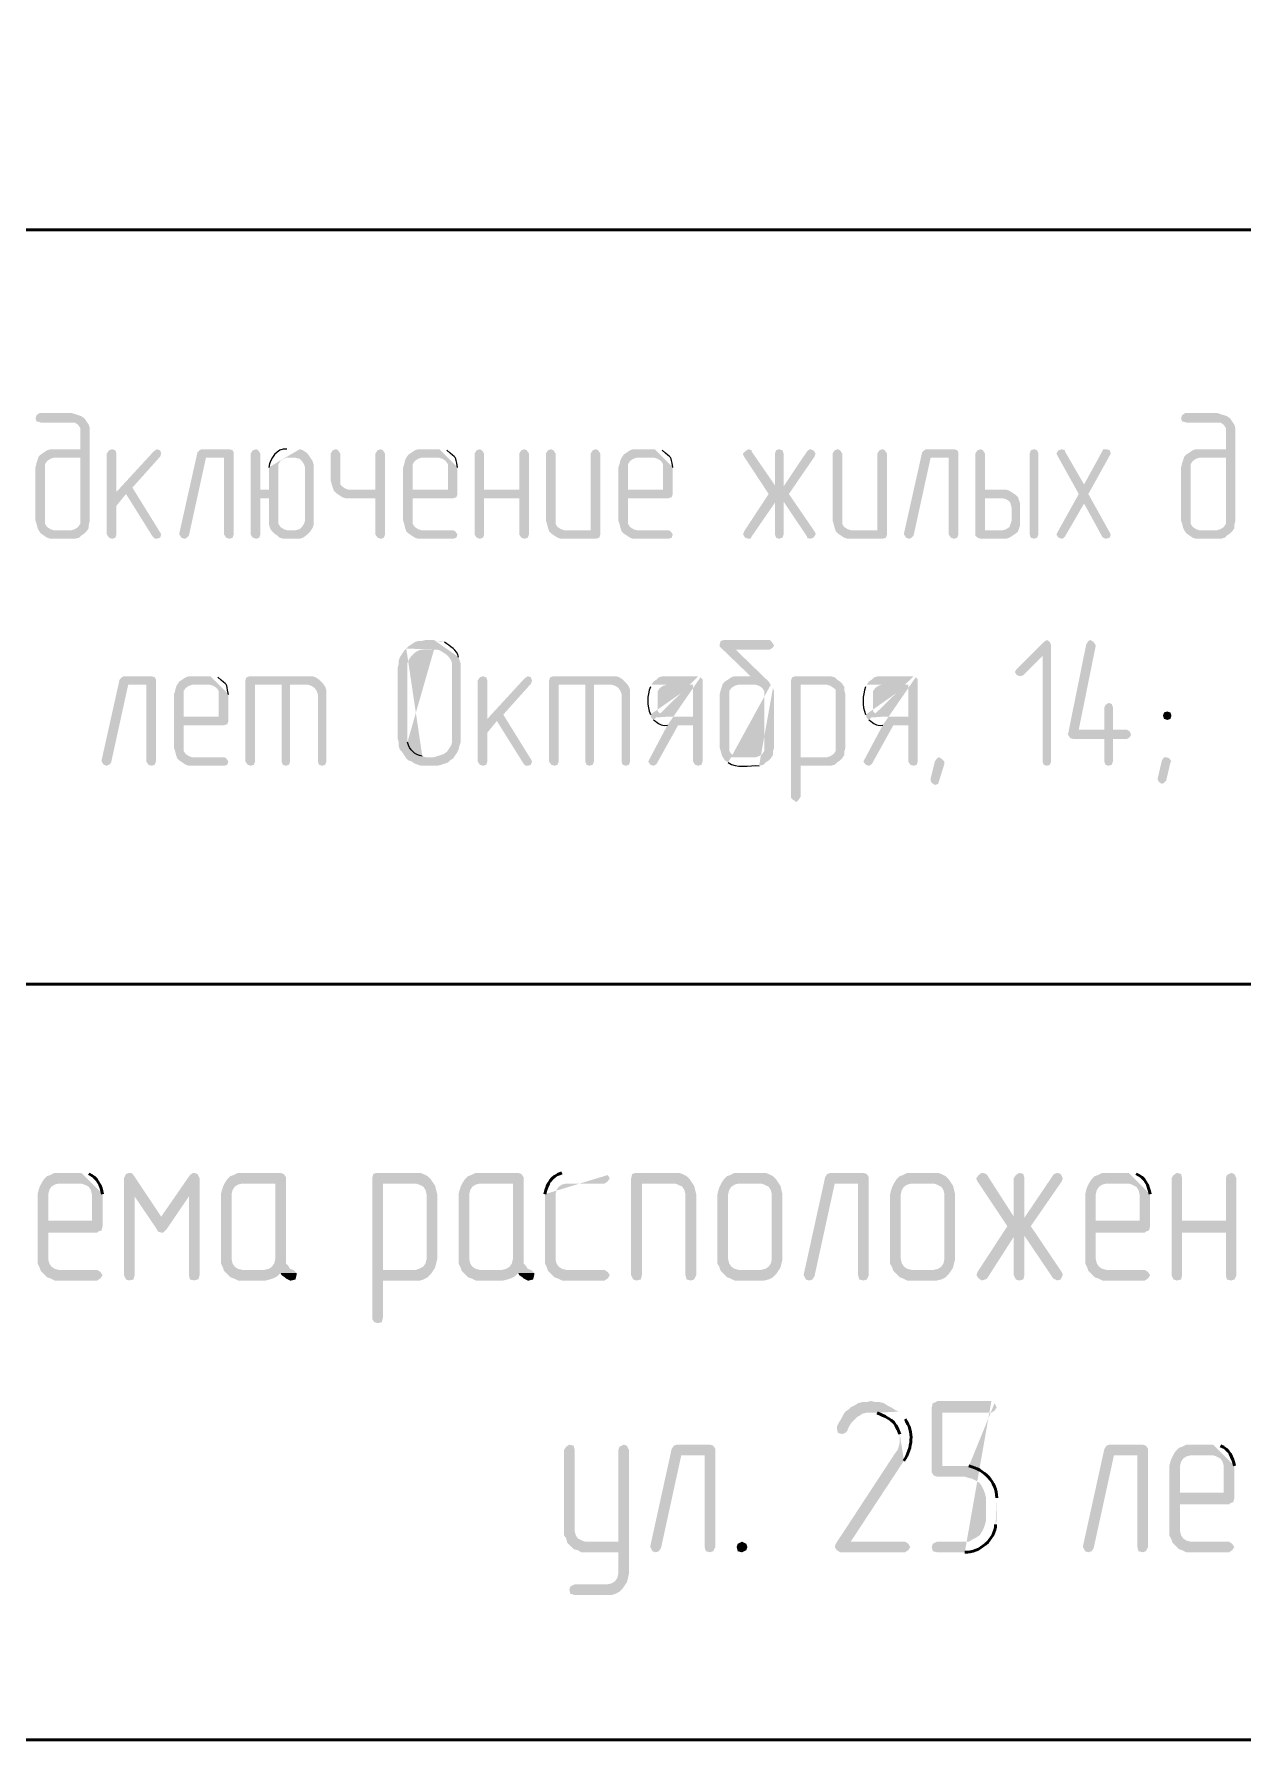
# Model space of a CAD drawing. Header units: millimetres. Extents: x -211 to 10565, y -2293 to 2244.
# Drawn here: x 5032.95 to 5056.95, y -767.14 to -733.27 of the extents above; entities that cross this region are included whole.
import ezdxf

# ---------------------------------------------------------------- set-up
doc = ezdxf.new("R2010")
doc.units = ezdxf.units.MM
doc.layers.add('PDF _Геометрия', color=7, linetype='Continuous')
doc.layers.add('PDF _Сплошная заливка', color=7, linetype='Continuous')

msp = doc.modelspace()

# ---------------------------------------------------------------- hatches: boundary and pattern name
at = {"layer": 'PDF _Сплошная заливка', "transparency": 33554559}
for points in [[(5033.699, -740.795), (5033.064, -740.795), (5033.001, -740.837), (5032.98, -740.901), (5033.001, -740.964), (5033.022, -740.964), (5033.085, -740.985), (5033.763, -740.985), (5033.826, -741.028), (5033.868, -741.091), (5033.868, -741.514), (5033.276, -741.514), (5033.212, -741.535), (5033.085, -741.62), (5033.043, -741.662), (5033.868, -741.684), (5033.868, -742.996), (5033.826, -743.059), (5033.763, -743.101), (5033.699, -743.122), (5033.043, -743.122), (5033.085, -743.186), (5033.212, -743.271), (5033.276, -743.292), (5033.763, -743.292), (5033.847, -743.271), (5033.89, -743.228), (5033.953, -743.186), (5033.995, -743.144), (5034.038, -743.08), (5034.038, -743.017), (5034.059, -742.932), (5034.059, -741.091), (5034.038, -741.028), (5033.953, -740.901), (5033.89, -740.858), (5033.826, -740.837), (5033.763, -740.816)], [(5056.447, -740.795), (5055.812, -740.795), (5055.748, -740.837), (5055.727, -740.901), (5055.748, -740.964), (5055.769, -740.964), (5055.833, -740.985), (5056.51, -740.985), (5056.574, -741.028), (5056.616, -741.091), (5056.616, -741.514), (5056.023, -741.514), (5055.96, -741.535), (5055.896, -741.578), (5055.833, -741.62), (5055.791, -741.662), (5056.616, -741.684), (5056.616, -742.996), (5056.574, -743.059), (5056.51, -743.101), (5056.447, -743.122), (5055.791, -743.122), (5055.833, -743.186), (5055.96, -743.271), (5056.023, -743.292), (5056.51, -743.292), (5056.595, -743.271), (5056.637, -743.228), (5056.7, -743.186), (5056.743, -743.144), (5056.785, -743.08), (5056.785, -743.017), (5056.806, -742.932), (5056.806, -741.091), (5056.785, -741.028), (5056.7, -740.901), (5056.637, -740.858), (5056.51, -740.816)], [(5033.043, -741.662), (5033.001, -741.789), (5032.98, -741.874), (5032.98, -742.932), (5033.001, -742.996), (5033.022, -743.08), (5033.043, -743.122), (5033.339, -743.122), (5033.276, -743.101), (5033.212, -743.059), (5033.17, -742.996), (5033.17, -741.811), (5033.212, -741.747), (5033.276, -741.705), (5033.339, -741.684), (5033.868, -741.684)], [(5034.503, -741.514), (5034.44, -741.535), (5034.397, -741.599), (5034.397, -743.207), (5034.44, -743.271), (5034.503, -743.292), (5034.567, -743.271), (5034.588, -743.207), (5034.588, -742.636), (5034.778, -742.403), (5034.588, -742.361), (5034.588, -741.599), (5034.567, -741.535)], [(5035.392, -741.514), (5035.328, -741.557), (5034.588, -742.361), (5034.778, -742.403), (5035.307, -743.249), (5035.35, -743.292), (5035.392, -743.292), (5035.455, -743.271), (5035.477, -743.207), (5035.455, -743.165), (5034.905, -742.276), (5035.455, -741.662), (5035.477, -741.599), (5035.455, -741.535)], [(5036.831, -741.514), (5036.281, -741.514), (5036.238, -741.535), (5036.196, -741.578), (5035.836, -743.186), (5035.836, -743.207), (5035.879, -743.271), (5035.942, -743.292), (5035.984, -743.271), (5036.027, -743.228), (5036.365, -741.684), (5036.725, -741.684), (5036.915, -741.599), (5036.915, -741.578), (5036.894, -741.535)], [(5036.915, -741.599), (5036.725, -741.684), (5036.725, -743.207), (5036.767, -743.271), (5036.831, -743.292), (5036.894, -743.271), (5036.915, -743.207)], [(5037.36, -741.514), (5037.296, -741.535), (5037.254, -741.599), (5037.254, -743.207), (5037.296, -743.271), (5037.36, -743.292), (5037.423, -743.271), (5037.444, -743.207), (5037.444, -742.488), (5037.614, -742.488), (5037.444, -742.318), (5037.444, -741.599), (5037.402, -741.535)], [(5038.439, -741.684), (5038.143, -741.684), (5038.227, -741.705), (5038.27, -741.747), (5038.312, -741.811), (5038.333, -741.874), (5038.333, -742.932), (5038.312, -742.996), (5038.27, -743.059), (5038.227, -743.101), (5038.143, -743.122), (5037.973, -743.122), (5037.677, -743.144), (5037.72, -743.186), (5037.783, -743.228), (5037.825, -743.271), (5037.91, -743.292), (5038.227, -743.292), (5038.291, -743.271), (5038.354, -743.228), (5038.439, -743.144), (5038.481, -743.08), (5038.503, -743.017), (5038.503, -741.811), (5038.481, -741.747)], [(5038.947, -741.514), (5038.883, -741.535), (5038.841, -741.599), (5038.841, -742.128), (5038.862, -742.213), (5038.905, -742.34), (5039.201, -742.318), (5039.137, -742.297), (5039.074, -742.255), (5039.032, -742.213), (5039.032, -741.599), (5038.989, -741.535)], [(5039.836, -741.514), (5039.772, -741.535), (5039.73, -741.599), (5039.73, -742.318), (5039.201, -742.318), (5038.905, -742.34), (5038.947, -742.382), (5039.074, -742.467), (5039.137, -742.488), (5039.73, -742.488), (5039.73, -743.207), (5039.772, -743.271), (5039.836, -743.292), (5039.899, -743.271), (5039.92, -743.207), (5039.92, -741.599), (5039.878, -741.535)], [(5040.343, -741.684), (5040.322, -741.726), (5040.301, -741.811), (5040.28, -741.874), (5040.28, -742.932), (5040.301, -742.996), (5040.322, -743.08), (5040.343, -743.144), (5040.386, -743.186), (5040.513, -743.271), (5040.576, -743.292), (5041.275, -743.292), (5041.338, -743.271), (5041.359, -743.207), (5041.317, -743.144), (5041.275, -743.122), (5040.64, -743.122), (5040.576, -743.101), (5040.513, -743.059), (5040.47, -742.996), (5040.47, -742.488), (5041.275, -742.488), (5041.338, -742.467), (5041.359, -742.403), (5040.47, -742.318), (5040.47, -741.811), (5040.513, -741.747), (5040.576, -741.705), (5040.64, -741.684), (5040.999, -741.684)], [(5041.804, -741.514), (5041.74, -741.535), (5041.698, -741.599), (5041.698, -743.207), (5041.74, -743.271), (5041.804, -743.292), (5041.867, -743.271), (5041.888, -743.207), (5041.888, -742.488), (5042.586, -742.488), (5041.888, -742.318), (5041.888, -741.599), (5041.846, -741.535)], [(5042.692, -741.514), (5042.629, -741.535), (5042.586, -741.599), (5042.586, -742.318), (5041.888, -742.318), (5042.586, -742.488), (5042.586, -743.207), (5042.629, -743.271), (5042.692, -743.292), (5042.756, -743.271), (5042.777, -743.207), (5042.777, -741.599), (5042.735, -741.535)], [(5043.221, -741.514), (5043.158, -741.535), (5043.115, -741.599), (5043.115, -742.932), (5043.137, -742.996), (5043.158, -743.08), (5043.179, -743.144), (5043.475, -743.122), (5043.412, -743.101), (5043.348, -743.059), (5043.306, -742.996), (5043.306, -741.599), (5043.264, -741.535)], [(5044.11, -741.514), (5044.047, -741.535), (5044.004, -741.599), (5044.004, -743.122), (5043.475, -743.122), (5043.179, -743.144), (5043.221, -743.186), (5043.348, -743.271), (5043.412, -743.292), (5044.11, -743.292), (5044.174, -743.271), (5044.195, -743.207), (5044.195, -741.599), (5044.152, -741.535)], [(5044.618, -741.684), (5044.597, -741.726), (5044.576, -741.811), (5044.554, -741.874), (5044.554, -742.932), (5044.576, -742.996), (5044.597, -743.08), (5044.618, -743.144), (5044.66, -743.186), (5044.787, -743.271), (5044.851, -743.292), (5045.549, -743.292), (5045.612, -743.271), (5045.634, -743.207), (5045.591, -743.144), (5045.549, -743.122), (5044.914, -743.122), (5044.851, -743.101), (5044.787, -743.059), (5044.745, -742.996), (5044.745, -742.488), (5045.549, -742.488), (5045.612, -742.467), (5045.634, -742.403), (5044.745, -742.318), (5044.745, -741.811), (5044.787, -741.747), (5044.851, -741.705), (5044.914, -741.684), (5045.274, -741.684)], [(5047.136, -741.514), (5047.072, -741.557), (5047.03, -741.599), (5047.03, -741.62), (5047.051, -741.662), (5047.538, -742.403), (5047.834, -742.255), (5047.665, -742.234), (5047.199, -741.557), (5047.199, -741.535)], [(5048.363, -741.514), (5048.321, -741.535), (5048.3, -741.557), (5047.834, -742.255), (5047.538, -742.403), (5047.834, -742.551), (5048.3, -743.249), (5048.3, -743.271), (5048.363, -743.292), (5048.427, -743.271), (5048.469, -743.207), (5048.469, -743.186), (5048.448, -743.144), (5047.94, -742.403), (5048.448, -741.662), (5048.469, -741.599), (5048.427, -741.535)], [(5047.75, -741.514), (5047.686, -741.535), (5047.665, -741.599), (5047.665, -742.234), (5047.834, -742.255), (5047.834, -741.599), (5047.813, -741.535)], [(5048.913, -741.514), (5048.85, -741.535), (5048.808, -741.599), (5048.808, -742.932), (5048.829, -742.996), (5048.85, -743.08), (5048.871, -743.144), (5049.167, -743.122), (5049.104, -743.101), (5049.04, -743.059), (5048.998, -742.996), (5048.998, -741.599), (5048.956, -741.535)], [(5049.802, -741.514), (5049.739, -741.535), (5049.696, -741.599), (5049.696, -743.122), (5049.167, -743.122), (5048.871, -743.144), (5048.913, -743.186), (5049.04, -743.271), (5049.104, -743.292), (5049.802, -743.292), (5049.866, -743.271), (5049.887, -743.207), (5049.887, -741.599), (5049.844, -741.535)], [(5051.22, -741.514), (5050.67, -741.514), (5050.627, -741.535), (5050.585, -741.578), (5050.225, -743.186), (5050.225, -743.207), (5050.268, -743.271), (5050.331, -743.292), (5050.374, -743.271), (5050.416, -743.228), (5050.754, -741.684), (5051.114, -741.684), (5051.305, -741.599), (5051.305, -741.578), (5051.283, -741.535)], [(5051.305, -741.599), (5051.114, -741.684), (5051.114, -743.207), (5051.156, -743.271), (5051.22, -743.292), (5051.283, -743.271), (5051.305, -743.207)], [(5051.749, -741.514), (5051.685, -741.535), (5051.643, -741.599), (5051.643, -743.228), (5051.685, -743.271), (5051.749, -743.292), (5052.257, -743.292), (5052.32, -743.271), (5052.447, -743.186), (5052.49, -743.144), (5051.834, -743.122), (5051.834, -742.488), (5052.193, -742.488), (5052.49, -742.467), (5052.447, -742.424), (5052.32, -742.34), (5052.257, -742.318), (5051.834, -742.318), (5051.834, -741.599), (5051.791, -741.535)], [(5052.807, -741.514), (5052.743, -741.535), (5052.722, -741.599), (5052.722, -743.207), (5052.743, -743.271), (5052.807, -743.292), (5052.87, -743.271), (5052.892, -743.207), (5052.892, -741.599), (5052.87, -741.535)], [(5053.357, -741.514), (5053.294, -741.535), (5053.251, -741.599), (5053.272, -741.641), (5053.801, -742.593), (5054.161, -743.249), (5054.182, -743.271), (5054.225, -743.292), (5054.309, -743.271), (5054.331, -743.207), (5054.309, -743.165), (5053.886, -742.403), (5053.801, -742.213), (5053.421, -741.557), (5053.421, -741.535)], [(5054.246, -741.514), (5054.182, -741.514), (5054.161, -741.557), (5053.801, -742.213), (5053.886, -742.403), (5054.309, -741.641), (5054.331, -741.599), (5054.309, -741.535)], [(5055.791, -741.662), (5055.748, -741.789), (5055.727, -741.874), (5055.727, -742.932), (5055.748, -742.996), (5055.769, -743.08), (5055.791, -743.122), (5056.087, -743.122), (5056.023, -743.101), (5055.96, -743.059), (5055.918, -742.996), (5055.918, -741.811), (5055.96, -741.747), (5056.023, -741.705), (5056.087, -741.684), (5056.616, -741.684)], [(5047.538, -742.403), (5047.051, -743.144), (5047.03, -743.207), (5047.072, -743.271), (5047.136, -743.292), (5047.178, -743.292), (5047.199, -743.249), (5047.665, -742.572), (5047.834, -742.551)], [(5047.834, -742.551), (5047.665, -742.572), (5047.665, -743.207), (5047.686, -743.271), (5047.75, -743.292), (5047.813, -743.271), (5047.834, -743.207)], [(5052.49, -742.467), (5052.193, -742.488), (5052.257, -742.509), (5052.32, -742.551), (5052.341, -742.593), (5052.363, -742.678), (5052.363, -742.932), (5052.32, -743.059), (5052.257, -743.101), (5052.193, -743.122), (5051.834, -743.122), (5052.49, -743.144), (5052.532, -743.017), (5052.532, -742.593), (5052.511, -742.53)], [(5053.696, -742.403), (5053.272, -743.165), (5053.251, -743.207), (5053.294, -743.271), (5053.357, -743.292), (5053.399, -743.271), (5053.421, -743.249), (5053.801, -742.593)], [(5047.559, -745.302), (5046.649, -745.302), (5046.586, -745.323), (5046.565, -745.387), (5046.565, -745.429), (5046.607, -745.471), (5047.178, -746.021), (5046.861, -746.021), (5046.797, -746.043), (5046.67, -746.127), (5046.628, -746.17), (5046.586, -746.297), (5046.565, -746.381), (5046.565, -747.439), (5046.586, -747.503), (5046.607, -747.587), (5046.628, -747.63), (5046.924, -747.63), (5046.861, -747.608), (5046.797, -747.566), (5046.755, -747.503), (5046.755, -746.318), (5046.797, -746.254), (5046.861, -746.212), (5046.924, -746.191), (5047.58, -746.191), (5047.538, -746.127), (5046.882, -745.492), (5047.559, -745.492), (5047.623, -745.45), (5047.644, -745.408), (5047.601, -745.344)], [(5053.061, -745.302), (5052.997, -745.344), (5052.468, -745.873), (5052.426, -745.937), (5052.468, -746), (5052.532, -746.021), (5052.595, -746), (5052.976, -745.619), (5053.146, -745.408), (5053.124, -745.344)], [(5053.146, -745.408), (5052.976, -745.619), (5052.976, -747.714), (5052.997, -747.778), (5053.061, -747.799), (5053.124, -747.778), (5053.146, -747.714)], [(5053.928, -745.302), (5053.886, -745.323), (5053.844, -745.387), (5053.484, -747.164), (5053.484, -747.185), (5053.526, -747.249), (5053.59, -747.27), (5054.204, -747.27), (5054.204, -747.714), (5054.225, -747.778), (5054.288, -747.799), (5054.352, -747.778), (5054.373, -747.714), (5054.373, -747.27), (5054.648, -747.27), (5054.711, -747.228), (5054.733, -747.185), (5054.711, -747.122), (5054.648, -747.079), (5053.696, -747.079), (5054.034, -745.408), (5053.992, -745.344)], [(5035.286, -746.021), (5034.736, -746.021), (5034.694, -746.043), (5034.651, -746.085), (5034.292, -747.693), (5034.292, -747.714), (5034.334, -747.778), (5034.397, -747.799), (5034.44, -747.778), (5034.482, -747.735), (5034.821, -746.191), (5035.18, -746.191), (5035.371, -746.106), (5035.371, -746.085), (5035.35, -746.043)], [(5038.397, -746.021), (5037.233, -746.021), (5037.169, -746.043), (5037.148, -746.106), (5037.148, -747.714), (5037.191, -747.778), (5037.254, -747.799), (5037.318, -747.778), (5037.339, -747.714), (5037.339, -746.191), (5038.397, -746.191), (5038.693, -746.17), (5038.608, -746.085), (5038.545, -746.043), (5038.481, -746.021)], [(5041.867, -746.021), (5041.804, -746.043), (5041.761, -746.106), (5041.761, -747.714), (5041.804, -747.778), (5041.867, -747.799), (5041.93, -747.778), (5041.952, -747.714), (5041.952, -747.143), (5042.142, -746.91), (5041.952, -746.868), (5041.952, -746.106), (5041.93, -746.043)], [(5042.756, -746.021), (5042.692, -746.064), (5041.952, -746.868), (5042.142, -746.91), (5042.671, -747.757), (5042.713, -747.799), (5042.756, -747.799), (5042.819, -747.778), (5042.84, -747.714), (5042.819, -747.672), (5042.269, -746.783), (5042.819, -746.17), (5042.84, -746.106), (5042.819, -746.043)], [(5044.427, -746.021), (5043.264, -746.021), (5043.2, -746.043), (5043.179, -746.106), (5043.179, -747.714), (5043.221, -747.778), (5043.285, -747.799), (5043.348, -747.778), (5043.369, -747.714), (5043.369, -746.191), (5044.427, -746.191), (5044.724, -746.17), (5044.639, -746.085), (5044.576, -746.043), (5044.512, -746.021)], [(5048.702, -746.021), (5048.067, -746.021), (5048.004, -746.043), (5047.982, -746.106), (5047.982, -748.434), (5048.025, -748.476), (5048.088, -748.518), (5048.131, -748.476), (5048.173, -748.413), (5048.173, -747.799), (5048.765, -747.799), (5048.85, -747.778), (5048.892, -747.735), (5048.956, -747.693), (5048.998, -747.651), (5048.173, -747.63), (5048.173, -746.191), (5048.702, -746.191), (5048.998, -746.17), (5048.956, -746.127), (5048.892, -746.085), (5048.85, -746.043), (5048.765, -746.021)], [(5035.371, -746.106), (5035.18, -746.191), (5035.18, -747.714), (5035.223, -747.778), (5035.286, -747.799), (5035.35, -747.778), (5035.371, -747.714)], [(5035.794, -746.191), (5035.773, -746.233), (5035.752, -746.318), (5035.73, -746.381), (5035.73, -747.439), (5035.752, -747.503), (5035.773, -747.587), (5035.794, -747.651), (5035.836, -747.693), (5035.963, -747.778), (5036.027, -747.799), (5036.725, -747.799), (5036.789, -747.778), (5036.81, -747.714), (5036.767, -747.651), (5036.725, -747.63), (5036.09, -747.63), (5036.027, -747.608), (5035.963, -747.566), (5035.921, -747.503), (5035.921, -746.995), (5036.725, -746.995), (5036.789, -746.974), (5036.81, -746.91), (5035.921, -746.826), (5035.921, -746.318), (5035.963, -746.254), (5036.027, -746.212), (5036.09, -746.191), (5036.45, -746.191)], [(5038.037, -746.191), (5037.868, -746.191), (5037.868, -747.714), (5037.889, -747.778), (5037.952, -747.799), (5038.016, -747.778), (5038.037, -747.714)], [(5038.693, -746.17), (5038.397, -746.191), (5038.46, -746.212), (5038.524, -746.254), (5038.566, -746.318), (5038.587, -746.381), (5038.587, -747.714), (5038.608, -747.778), (5038.672, -747.799), (5038.735, -747.778), (5038.756, -747.714), (5038.756, -746.297), (5038.735, -746.233)], [(5044.068, -746.191), (5043.898, -746.191), (5043.898, -747.714), (5043.92, -747.778), (5043.983, -747.799), (5044.047, -747.778), (5044.068, -747.714)], [(5044.724, -746.17), (5044.427, -746.191), (5044.491, -746.212), (5044.554, -746.254), (5044.597, -746.318), (5044.618, -746.381), (5044.618, -747.714), (5044.639, -747.778), (5044.703, -747.799), (5044.766, -747.778), (5044.787, -747.714), (5044.787, -746.297), (5044.766, -746.233)], [(5048.998, -746.17), (5048.702, -746.191), (5048.765, -746.212), (5048.829, -746.254), (5048.871, -746.297), (5048.871, -747.503), (5048.829, -747.566), (5048.765, -747.608), (5048.702, -747.63), (5048.173, -747.63), (5048.998, -747.651), (5049.04, -747.587), (5049.04, -747.524), (5049.062, -747.439), (5049.062, -746.381), (5049.04, -746.297), (5049.04, -746.233)], [(5054.288, -746.55), (5054.225, -746.593), (5054.204, -746.635), (5054.204, -747.079), (5053.696, -747.079), (5054.373, -747.079), (5054.373, -746.635), (5054.352, -746.572)], [(5055.452, -746.72), (5055.389, -746.741), (5055.367, -746.804), (5055.389, -746.868), (5055.452, -746.889), (5055.515, -746.868), (5055.537, -746.804), (5055.515, -746.741)], [(5045.528, -746.995), (5045.168, -747.672), (5045.147, -747.714), (5045.189, -747.778), (5045.253, -747.799), (5045.295, -747.778), (5045.316, -747.757), (5045.739, -746.995), (5046.036, -746.995)], [(5049.802, -746.995), (5049.442, -747.672), (5049.421, -747.714), (5049.464, -747.778), (5049.527, -747.799), (5049.569, -747.778), (5049.591, -747.757), (5050.014, -746.995), (5050.31, -746.995)], [(5051.029, -747.757), (5051.029, -747.714), (5050.987, -747.672), (5050.924, -747.63), (5050.881, -747.651), (5050.839, -747.714), (5050.754, -748.053), (5050.754, -748.095), (5050.776, -748.137), (5050.839, -748.18), (5050.903, -748.159), (5050.924, -748.095)], [(5055.431, -747.63), (5055.389, -747.63), (5055.346, -747.693), (5055.262, -748.053), (5055.262, -748.074), (5055.283, -748.116), (5055.346, -748.159), (5055.389, -748.137), (5055.431, -748.095), (5055.515, -747.735), (5055.537, -747.714), (5055.494, -747.651)], [(5034.842, -755.882), (5034.778, -755.903), (5034.736, -755.988), (5034.948, -756.348), (5035.392, -757.004), (5035.477, -756.75), (5034.926, -755.925), (5034.884, -755.882)], [(5036.133, -755.882), (5036.111, -755.882), (5036.048, -755.925), (5035.477, -756.75), (5035.392, -757.004), (5035.413, -757.046), (5035.477, -757.067), (5035.519, -757.067), (5035.582, -757.004), (5036.027, -756.348), (5036.238, -755.988), (5036.196, -755.903)], [(5037.847, -755.882), (5037, -755.882), (5036.915, -755.925), (5036.852, -755.946), (5036.789, -756.009), (5036.746, -756.073), (5037.741, -756.094), (5037.741, -757.596), (5037.72, -757.681), (5037.677, -757.744), (5037.614, -757.787), (5037.529, -757.808), (5037.085, -757.808), (5038.1, -757.808), (5038.037, -757.787), (5037.995, -757.723), (5037.952, -757.681), (5037.952, -755.967), (5037.91, -755.903)], [(5040.534, -755.882), (5039.751, -755.882), (5039.687, -755.903), (5039.666, -755.988), (5039.666, -758.781), (5039.709, -758.845), (5039.772, -758.866), (5039.857, -758.845), (5039.878, -758.76), (5039.878, -758.019), (5040.619, -758.019), (5040.682, -757.998), (5040.767, -757.956), (5040.83, -757.892), (5040.872, -757.829), (5039.878, -757.808), (5039.878, -756.094), (5040.534, -756.094), (5040.872, -756.073), (5040.83, -756.009), (5040.767, -755.946), (5040.682, -755.903), (5040.619, -755.882)], [(5042.565, -755.882), (5041.719, -755.882), (5041.634, -755.925), (5041.571, -755.946), (5041.507, -756.009), (5041.465, -756.073), (5042.46, -756.094), (5042.46, -757.596), (5042.438, -757.681), (5042.396, -757.744), (5042.333, -757.787), (5042.248, -757.808), (5041.804, -757.808), (5042.819, -757.808), (5042.756, -757.787), (5042.713, -757.723), (5042.671, -757.681), (5042.671, -755.967), (5042.629, -755.903)], [(5045.676, -755.882), (5044.893, -755.882), (5044.829, -755.903), (5044.808, -755.988), (5044.808, -757.914), (5044.851, -757.998), (5044.914, -758.019), (5044.999, -757.998), (5045.02, -757.914), (5045.02, -756.094), (5045.676, -756.094), (5046.014, -756.073), (5045.972, -756.009), (5045.909, -755.946), (5045.824, -755.903), (5045.761, -755.882)], [(5047.39, -755.882), (5046.861, -755.882), (5046.776, -755.925), (5046.713, -755.946), (5046.649, -756.009), (5046.607, -756.073), (5047.39, -756.094), (5047.453, -756.115), (5047.538, -756.157), (5047.58, -756.221), (5047.601, -756.305), (5047.601, -757.596), (5047.58, -757.681), (5047.538, -757.744), (5047.475, -757.787), (5047.39, -757.808), (5046.946, -757.808), (5046.586, -757.829), (5046.713, -757.956), (5046.776, -757.977), (5046.861, -758.019), (5047.453, -758.019), (5047.538, -757.998), (5047.623, -757.956), (5047.686, -757.892), (5047.771, -757.765), (5047.813, -757.596), (5047.813, -756.305), (5047.771, -756.136), (5047.686, -756.009), (5047.623, -755.946), (5047.538, -755.903), (5047.475, -755.882)], [(5049.421, -755.882), (5048.765, -755.882), (5048.702, -755.903), (5048.66, -755.967), (5048.236, -757.892), (5048.236, -757.914), (5048.279, -757.998), (5048.342, -758.019), (5048.406, -757.998), (5048.448, -757.935), (5048.85, -756.094), (5049.315, -756.094), (5049.527, -755.988), (5049.527, -755.967), (5049.485, -755.903)], [(5050.818, -755.882), (5050.289, -755.882), (5050.204, -755.925), (5050.141, -755.946), (5050.077, -756.009), (5050.035, -756.073), (5050.818, -756.094), (5050.881, -756.115), (5050.966, -756.157), (5051.008, -756.221), (5051.029, -756.305), (5051.029, -757.596), (5051.008, -757.681), (5050.966, -757.744), (5050.903, -757.787), (5050.818, -757.808), (5050.374, -757.808), (5050.014, -757.829), (5050.141, -757.956), (5050.204, -757.977), (5050.289, -758.019), (5050.881, -758.019), (5050.966, -757.998), (5051.051, -757.956), (5051.114, -757.892), (5051.199, -757.765), (5051.241, -757.596), (5051.241, -756.305), (5051.199, -756.136), (5051.114, -756.009), (5051.051, -755.946), (5050.966, -755.903), (5050.903, -755.882)], [(5051.791, -755.882), (5051.77, -755.882), (5051.707, -755.925), (5051.664, -755.988), (5051.664, -756.009), (5051.685, -756.051), (5052.278, -756.94), (5052.617, -756.771), (5052.405, -756.75), (5051.876, -755.925), (5051.855, -755.903)], [(5053.272, -755.882), (5053.209, -755.903), (5053.188, -755.925), (5052.617, -756.771), (5052.278, -756.94), (5052.617, -757.131), (5053.188, -757.977), (5053.272, -758.019), (5053.336, -757.998), (5053.378, -757.914), (5053.378, -757.892), (5053.357, -757.85), (5052.743, -756.94), (5053.357, -756.051), (5053.378, -755.988), (5053.336, -755.903)], [(5052.511, -755.882), (5052.447, -755.925), (5052.405, -755.988), (5052.405, -756.75), (5052.617, -756.771), (5052.617, -755.988), (5052.595, -755.903)], [(5055.642, -755.882), (5055.579, -755.925), (5055.537, -755.988), (5055.537, -757.914), (5055.579, -757.998), (5055.642, -758.019), (5055.727, -757.998), (5055.748, -757.914), (5055.748, -757.067), (5056.616, -757.067), (5055.748, -756.834), (5055.748, -755.988), (5055.727, -755.903)], [(5056.722, -755.882), (5056.637, -755.925), (5056.616, -755.988), (5056.616, -756.834), (5055.748, -756.834), (5056.616, -757.067), (5056.616, -757.914), (5056.637, -757.998), (5056.722, -758.019), (5056.785, -757.998), (5056.827, -757.914), (5056.827, -755.988), (5056.785, -755.903)], [(5033.107, -756.073), (5033.064, -756.157), (5033.043, -756.221), (5033.022, -756.305), (5033.022, -757.681), (5033.064, -757.765), (5033.085, -757.829), (5033.212, -757.956), (5033.276, -757.977), (5033.361, -758.019), (5034.207, -758.019), (5034.27, -757.977), (5034.313, -757.914), (5034.27, -757.85), (5034.207, -757.808), (5033.445, -757.808), (5033.361, -757.787), (5033.297, -757.744), (5033.255, -757.681), (5033.234, -757.596), (5033.234, -757.067), (5034.207, -757.067), (5034.228, -757.046), (5034.292, -757.025), (5034.313, -756.94), (5033.234, -756.834), (5033.234, -756.305), (5033.255, -756.221), (5033.297, -756.157), (5033.361, -756.115), (5033.445, -756.094), (5033.89, -756.094)], [(5034.736, -755.988), (5034.736, -757.914), (5034.778, -757.998), (5034.842, -758.019), (5034.926, -757.998), (5034.948, -757.914), (5034.948, -756.348)], [(5036.238, -755.988), (5036.027, -756.348), (5036.027, -757.914), (5036.048, -757.998), (5036.133, -758.019), (5036.196, -757.998), (5036.217, -757.998), (5036.238, -757.914)], [(5036.746, -756.073), (5036.704, -756.157), (5036.683, -756.221), (5036.662, -756.305), (5036.662, -757.681), (5036.704, -757.765), (5036.725, -757.829), (5036.852, -757.956), (5036.915, -757.977), (5037, -758.019), (5037.55, -758.019), (5037.635, -757.998), (5037.698, -757.977), (5037.783, -757.935), (5037.847, -757.871), (5038.164, -757.871), (5038.1, -757.808), (5037.085, -757.808), (5037, -757.787), (5036.937, -757.744), (5036.894, -757.681), (5036.873, -757.596), (5036.873, -756.305), (5036.894, -756.221), (5036.937, -756.157), (5037, -756.115), (5037.085, -756.094), (5037.741, -756.094)], [(5040.872, -756.073), (5040.534, -756.094), (5040.597, -756.115), (5040.682, -756.157), (5040.724, -756.221), (5040.746, -756.305), (5040.746, -757.596), (5040.724, -757.681), (5040.682, -757.744), (5040.597, -757.787), (5040.534, -757.808), (5039.878, -757.808), (5040.872, -757.829), (5040.915, -757.765), (5040.957, -757.596), (5040.957, -756.305), (5040.915, -756.136)], [(5041.465, -756.073), (5041.423, -756.157), (5041.401, -756.221), (5041.38, -756.305), (5041.38, -757.681), (5041.423, -757.765), (5041.444, -757.829), (5041.571, -757.956), (5041.634, -757.977), (5041.719, -758.019), (5042.269, -758.019), (5042.354, -757.998), (5042.417, -757.977), (5042.502, -757.935), (5042.565, -757.871), (5042.883, -757.871), (5042.819, -757.808), (5041.804, -757.808), (5041.719, -757.787), (5041.655, -757.744), (5041.613, -757.681), (5041.592, -757.596), (5041.592, -756.305), (5041.613, -756.221), (5041.655, -756.157), (5041.719, -756.115), (5041.804, -756.094), (5042.46, -756.094)], [(5046.014, -756.073), (5045.676, -756.094), (5045.739, -756.115), (5045.824, -756.157), (5045.866, -756.221), (5045.887, -756.305), (5045.887, -757.914), (5045.909, -757.998), (5045.993, -758.019), (5046.057, -757.998), (5046.099, -757.914), (5046.099, -756.305), (5046.057, -756.136)], [(5046.607, -756.073), (5046.565, -756.157), (5046.543, -756.221), (5046.522, -756.305), (5046.522, -757.681), (5046.565, -757.765), (5046.586, -757.829), (5046.946, -757.808), (5046.861, -757.787), (5046.797, -757.744), (5046.755, -757.681), (5046.734, -757.596), (5046.734, -756.305), (5046.755, -756.221), (5046.797, -756.157), (5046.861, -756.115), (5046.946, -756.094), (5047.39, -756.094)], [(5049.527, -755.988), (5049.315, -756.094), (5049.315, -757.914), (5049.337, -757.998), (5049.421, -758.019), (5049.485, -757.998), (5049.527, -757.914)], [(5050.035, -756.073), (5049.993, -756.157), (5049.971, -756.221), (5049.95, -756.305), (5049.95, -757.681), (5049.993, -757.765), (5050.014, -757.829), (5050.374, -757.808), (5050.289, -757.787), (5050.225, -757.744), (5050.183, -757.681), (5050.162, -757.596), (5050.162, -756.305), (5050.183, -756.221), (5050.225, -756.157), (5050.289, -756.115), (5050.374, -756.094), (5050.818, -756.094)], [(5053.907, -756.073), (5053.865, -756.157), (5053.844, -756.221), (5053.823, -756.305), (5053.823, -757.681), (5053.865, -757.765), (5053.886, -757.829), (5054.013, -757.956), (5054.077, -757.977), (5054.161, -758.019), (5055.008, -758.019), (5055.071, -757.977), (5055.113, -757.914), (5055.071, -757.85), (5055.008, -757.808), (5054.246, -757.808), (5054.161, -757.787), (5054.098, -757.744), (5054.055, -757.681), (5054.034, -757.596), (5054.034, -757.067), (5055.008, -757.067), (5055.029, -757.046), (5055.092, -757.025), (5055.113, -756.94), (5054.034, -756.834), (5054.034, -756.305), (5054.055, -756.221), (5054.098, -756.157), (5054.161, -756.115), (5054.246, -756.094), (5054.69, -756.094)], [(5052.278, -756.94), (5051.685, -757.85), (5051.664, -757.914), (5051.707, -757.977), (5051.77, -758.019), (5051.834, -757.998), (5051.876, -757.977), (5052.405, -757.152), (5052.617, -757.131)], [(5052.617, -757.131), (5052.405, -757.152), (5052.405, -757.914), (5052.447, -757.998), (5052.511, -758.019), (5052.595, -757.998), (5052.617, -757.914)], [(5038.164, -757.871), (5037.847, -757.871), (5037.868, -757.914), (5037.931, -757.956), (5037.952, -757.977), (5038.037, -758.019), (5038.058, -758.019), (5038.143, -757.998), (5038.164, -757.914)], [(5042.883, -757.871), (5042.565, -757.871), (5042.586, -757.914), (5042.65, -757.956), (5042.671, -757.977), (5042.756, -758.019), (5042.777, -758.019), (5042.862, -757.998), (5042.883, -757.914)], [(5049.569, -760.411), (5049.485, -760.432), (5049.4, -760.432), (5049.315, -760.453), (5049.252, -760.495), (5049.167, -760.538), (5049.125, -760.58), (5049.062, -760.622), (5049.019, -760.686), (5048.977, -760.77), (5048.935, -760.834), (5048.892, -760.918), (5048.892, -760.961), (5048.913, -761.045), (5048.998, -761.067), (5049.062, -761.045), (5049.104, -761.003), (5049.104, -760.982), (5049.146, -760.897), (5049.189, -760.834), (5049.294, -760.728), (5049.337, -760.707), (5049.4, -760.664), (5049.485, -760.643), (5049.569, -760.643), (5050.12, -760.622), (5050.035, -760.58), (5049.971, -760.538), (5049.887, -760.495), (5049.823, -760.453), (5049.739, -760.432), (5049.654, -760.432)], [(5043.581, -761.278), (5043.518, -761.32), (5043.475, -761.384), (5043.475, -763.077), (5043.518, -763.14), (5043.539, -763.225), (5043.898, -763.204), (5043.835, -763.183), (5043.75, -763.14), (5043.708, -763.077), (5043.687, -762.992), (5043.687, -761.384), (5043.666, -761.299)], [(5044.66, -761.278), (5044.576, -761.32), (5044.554, -761.384), (5044.554, -763.204), (5043.898, -763.204), (5043.539, -763.225), (5043.666, -763.352), (5043.75, -763.373), (5043.814, -763.415), (5044.554, -763.415), (5044.554, -763.839), (5044.533, -763.923), (5044.491, -763.987), (5044.427, -764.029), (5044.343, -764.05), (5043.687, -764.05), (5043.602, -764.092), (5043.581, -764.156), (5043.602, -764.241), (5043.687, -764.262), (5044.427, -764.262), (5044.491, -764.241), (5044.576, -764.198), (5044.639, -764.135), (5044.724, -764.008), (5044.766, -763.839), (5044.766, -761.384), (5044.724, -761.299)], [(5046.374, -761.278), (5045.718, -761.278), (5045.655, -761.299), (5045.612, -761.363), (5045.189, -763.288), (5045.189, -763.31), (5045.232, -763.394), (5045.295, -763.415), (5045.358, -763.394), (5045.401, -763.331), (5045.803, -761.49), (5046.268, -761.49), (5046.48, -761.384), (5046.48, -761.363), (5046.438, -761.299)], [(5054.965, -761.278), (5054.309, -761.278), (5054.246, -761.299), (5054.204, -761.363), (5053.78, -763.288), (5053.78, -763.31), (5053.823, -763.394), (5053.886, -763.415), (5053.95, -763.394), (5053.992, -763.331), (5054.394, -761.49), (5054.86, -761.49), (5055.071, -761.384), (5055.071, -761.363), (5055.029, -761.299)], [(5046.48, -761.384), (5046.268, -761.49), (5046.268, -763.31), (5046.29, -763.394), (5046.374, -763.415), (5046.438, -763.394), (5046.48, -763.31)], [(5055.071, -761.384), (5054.86, -761.49), (5054.86, -763.31), (5054.881, -763.394), (5054.965, -763.415), (5055.029, -763.394), (5055.071, -763.31)], [(5055.579, -761.469), (5055.537, -761.553), (5055.515, -761.617), (5055.494, -761.701), (5055.494, -763.077), (5055.537, -763.161), (5055.558, -763.225), (5055.685, -763.352), (5055.748, -763.373), (5055.833, -763.415), (5056.679, -763.415), (5056.743, -763.373), (5056.785, -763.31), (5056.743, -763.246), (5056.679, -763.204), (5055.918, -763.204), (5055.833, -763.183), (5055.769, -763.14), (5055.727, -763.077), (5055.706, -762.992), (5055.706, -762.463), (5056.679, -762.463), (5056.7, -762.442), (5056.764, -762.421), (5056.785, -762.336), (5055.706, -762.23), (5055.706, -761.701), (5055.727, -761.617), (5055.769, -761.553), (5055.833, -761.511), (5055.918, -761.49), (5056.362, -761.49)], [(5047.009, -763.204), (5047.094, -763.246), (5047.115, -763.31), (5047.094, -763.373), (5047.009, -763.415), (5046.924, -763.394), (5046.903, -763.31), (5046.924, -763.246)]]:
    msp.add_hatch(color=256, dxfattribs=at).paths.add_polyline_path(points)
h = msp.add_hatch(color=256, dxfattribs=at)
h.paths.add_polyline_path([(5038.143, -741.514), (5037.973, -741.514)], flags=0)
h.paths.add_polyline_path([(5037.614, -741.874), (5037.614, -742.318), (5037.444, -742.318), (5037.614, -742.488), (5037.614, -742.996), (5037.635, -743.08), (5037.677, -743.144), (5037.973, -743.122), (5037.91, -743.101), (5037.847, -743.059), (5037.804, -742.996), (5037.804, -741.811), (5037.847, -741.747), (5037.91, -741.705), (5037.973, -741.684), (5038.439, -741.684), (5038.397, -741.62), (5038.354, -741.578), (5038.291, -741.535), (5038.227, -741.514)], flags=0)
h = msp.add_hatch(color=256, dxfattribs=at)
h.paths.add_polyline_path([(5040.999, -741.514), (5040.576, -741.514), (5040.513, -741.535), (5040.386, -741.62), (5040.343, -741.684), (5040.999, -741.684), (5041.063, -741.705), (5041.126, -741.747), (5041.169, -741.811), (5041.169, -742.318), (5040.47, -742.318), (5041.359, -742.403), (5041.359, -741.874)], flags=0)
h.paths.add_polyline_path([(5041.148, -741.535), (5041.063, -741.514)], flags=0)
h = msp.add_hatch(color=256, dxfattribs=at)
h.paths.add_polyline_path([(5045.274, -741.514), (5044.851, -741.514), (5044.787, -741.535), (5044.66, -741.62), (5044.618, -741.684), (5045.274, -741.684), (5045.337, -741.705), (5045.401, -741.747), (5045.443, -741.811), (5045.443, -742.318), (5044.745, -742.318), (5045.634, -742.403), (5045.634, -741.874)], flags=0)
h.paths.add_polyline_path([(5045.422, -741.535), (5045.337, -741.514)], flags=0)
h = msp.add_hatch(color=256, dxfattribs=at)
h.paths.add_polyline_path([(5040.894, -745.302), (5040.724, -745.302), (5040.64, -745.323), (5040.576, -745.323), (5040.513, -745.344), (5040.386, -745.429), (5040.343, -745.471), (5040.894, -745.492), (5040.957, -745.492), (5041.021, -745.514), (5041.148, -745.598), (5041.19, -745.641), (5041.232, -745.704), (5041.253, -745.768), (5041.253, -747.333), (5041.232, -747.397), (5041.148, -747.524), (5041.084, -747.566), (5041.021, -747.587), (5040.957, -747.608), (5040.894, -747.63), (5040.724, -747.63), (5041.275, -747.651), (5041.359, -747.524), (5041.38, -747.482), (5041.401, -747.397), (5041.423, -747.333), (5041.423, -745.768), (5041.38, -745.641)], flags=0)
h.paths.add_polyline_path([(5041.105, -745.344), (5041.042, -745.323), (5040.957, -745.323)], flags=0)
h = msp.add_hatch(color=256, dxfattribs=at)
h.paths.add_polyline_path([(5040.343, -745.471), (5040.301, -745.514), (5040.217, -745.641), (5040.195, -745.704), (5040.195, -745.768), (5040.174, -745.852), (5040.174, -747.27), (5040.195, -747.333), (5040.195, -747.418), (5040.217, -747.482), (5040.259, -747.524), (5040.343, -747.651), (5040.386, -747.693), (5040.449, -747.714), (5040.513, -747.757), (5040.576, -747.778), (5040.64, -747.799), (5040.957, -747.799), (5041.042, -747.778), (5041.105, -747.757), (5041.169, -747.735), (5041.211, -747.693), (5041.275, -747.651), (5040.724, -747.63), (5040.661, -747.608)], flags=0)
h.paths.add_polyline_path([(5040.365, -747.333), (5040.365, -745.768), (5040.386, -745.704), (5040.428, -745.641), (5040.513, -745.556), (5040.576, -745.514), (5040.64, -745.492), (5040.894, -745.492)], flags=0)
h = msp.add_hatch(color=256, dxfattribs=at)
h.paths.add_polyline_path([(5036.45, -746.021), (5036.027, -746.021), (5035.963, -746.043), (5035.836, -746.127), (5035.794, -746.191), (5036.45, -746.191), (5036.513, -746.212), (5036.577, -746.254), (5036.619, -746.318), (5036.619, -746.826), (5035.921, -746.826), (5036.81, -746.91), (5036.81, -746.381)], flags=0)
h.paths.add_polyline_path([(5036.598, -746.043), (5036.513, -746.021)], flags=0)
h = msp.add_hatch(color=256, dxfattribs=at)
h.paths.add_polyline_path([(5046.141, -746.021), (5045.443, -746.021), (5045.358, -746.043), (5045.316, -746.085), (5045.253, -746.127), (5045.21, -746.191), (5046.036, -746.191), (5046.036, -746.826), (5045.507, -746.826), (5045.21, -746.847), (5045.253, -746.889)], flags=0)
h.paths.add_polyline_path([(5045.528, -746.995), (5046.036, -746.995), (5046.036, -747.714), (5046.078, -747.778), (5046.141, -747.799), (5046.205, -747.778), (5046.226, -747.714), (5046.226, -746.085), (5046.184, -746.043)], flags=0)
h = msp.add_hatch(color=256, dxfattribs=at)
h.paths.add_polyline_path([(5050.416, -746.021), (5049.718, -746.021), (5049.633, -746.043), (5049.591, -746.085), (5049.527, -746.127), (5049.485, -746.191), (5050.31, -746.191), (5050.31, -746.826), (5049.781, -746.826), (5049.485, -746.847), (5049.527, -746.889)], flags=0)
h.paths.add_polyline_path([(5049.802, -746.995), (5050.31, -746.995), (5050.31, -747.714), (5050.352, -747.778), (5050.416, -747.799), (5050.479, -747.778), (5050.5, -747.714), (5050.5, -746.085), (5050.458, -746.043)], flags=0)
h = msp.add_hatch(color=256, dxfattribs=at)
h.paths.add_polyline_path([(5045.21, -746.191), (5045.189, -746.233)], flags=0)
h.paths.add_polyline_path([(5045.189, -746.783), (5045.21, -746.847), (5045.507, -746.826), (5045.443, -746.804), (5045.38, -746.762), (5045.337, -746.72), (5045.337, -746.318), (5045.38, -746.254), (5045.443, -746.212), (5045.507, -746.191), (5046.036, -746.191)], flags=0)
h = msp.add_hatch(color=256, dxfattribs=at)
h.paths.add_polyline_path([(5047.58, -746.191), (5047.284, -746.191), (5047.348, -746.212), (5047.411, -746.254), (5047.453, -746.318), (5047.453, -747.503), (5047.411, -747.566), (5047.348, -747.608), (5047.284, -747.63), (5046.628, -747.63), (5046.67, -747.693), (5046.734, -747.735)], flags=0)
h.paths.add_polyline_path([(5047.348, -747.799), (5047.432, -747.778), (5047.475, -747.735), (5047.538, -747.693), (5047.58, -747.651), (5047.623, -747.587), (5047.623, -747.524), (5047.644, -747.439), (5047.644, -746.318), (5047.623, -746.254)], flags=0)
h = msp.add_hatch(color=256, dxfattribs=at)
h.paths.add_polyline_path([(5049.485, -746.191), (5049.464, -746.233)], flags=0)
h.paths.add_polyline_path([(5049.464, -746.783), (5049.485, -746.847), (5049.781, -746.826), (5049.718, -746.804), (5049.654, -746.762), (5049.612, -746.72), (5049.612, -746.318), (5049.654, -746.254), (5049.718, -746.212), (5049.781, -746.191), (5050.31, -746.191)], flags=0)
h = msp.add_hatch(color=256, dxfattribs=at)
h.paths.add_polyline_path([(5033.89, -755.882), (5033.361, -755.882), (5033.276, -755.925), (5033.212, -755.946), (5033.149, -756.009), (5033.107, -756.073), (5033.89, -756.094), (5033.953, -756.115), (5034.038, -756.157), (5034.08, -756.221), (5034.101, -756.305), (5034.101, -756.834), (5033.234, -756.834), (5034.313, -756.94), (5034.313, -756.305)], flags=0)
h.paths.add_polyline_path([(5034.038, -755.903), (5033.974, -755.882)], flags=0)
h = msp.add_hatch(color=256, dxfattribs=at)
h.paths.add_polyline_path([(5044.279, -755.882), (5043.433, -755.882)], flags=0)
h.paths.add_polyline_path([(5043.094, -756.305), (5043.094, -757.681), (5043.137, -757.765), (5043.158, -757.829), (5043.285, -757.956), (5043.348, -757.977), (5043.433, -758.019), (5044.279, -758.019), (5044.343, -757.977), (5044.385, -757.914), (5044.343, -757.85), (5044.279, -757.808), (5043.518, -757.808), (5043.433, -757.787), (5043.369, -757.744), (5043.327, -757.681), (5043.306, -757.596), (5043.306, -756.305), (5043.327, -756.221), (5043.369, -756.157), (5043.433, -756.115), (5043.518, -756.094), (5044.279, -756.094), (5044.343, -756.051), (5044.385, -755.988), (5044.343, -755.925)], flags=0)
h = msp.add_hatch(color=256, dxfattribs=at)
h.paths.add_polyline_path([(5054.69, -755.882), (5054.161, -755.882), (5054.077, -755.925), (5054.013, -755.946), (5053.95, -756.009), (5053.907, -756.073), (5054.69, -756.094), (5054.754, -756.115), (5054.838, -756.157), (5054.881, -756.221), (5054.902, -756.305), (5054.902, -756.834), (5054.034, -756.834), (5055.113, -756.94), (5055.113, -756.305)], flags=0)
h.paths.add_polyline_path([(5054.838, -755.903), (5054.775, -755.882)], flags=0)
h = msp.add_hatch(color=256, dxfattribs=at)
h.paths.add_polyline_path([(5050.12, -760.622), (5049.569, -760.643), (5049.696, -760.643)], flags=0)
h.paths.add_polyline_path([(5050.141, -761.067), (5050.141, -761.236), (5050.12, -761.32), (5050.098, -761.384), (5050.035, -761.469), (5048.871, -763.246), (5048.85, -763.31), (5048.892, -763.373), (5048.956, -763.415), (5050.247, -763.415), (5050.31, -763.373), (5050.352, -763.31), (5050.31, -763.246), (5050.247, -763.204), (5049.167, -763.204), (5050.225, -761.596)], flags=0)
h.paths.add_polyline_path([(5050.247, -760.77), (5050.183, -760.686)], flags=0)
h = msp.add_hatch(color=256, dxfattribs=at)
h.paths.add_polyline_path([(5051.961, -760.411), (5050.881, -760.411), (5050.86, -760.432), (5050.797, -760.453), (5050.776, -760.538), (5050.776, -761.828), (5050.818, -761.892), (5050.881, -761.913), (5051.432, -761.913), (5051.495, -761.934), (5051.58, -761.955), (5051.664, -761.998), (5051.728, -762.04), (5051.77, -762.103), (5051.812, -762.188), (5051.834, -762.251), (5051.855, -762.336), (5051.855, -762.781), (5051.834, -762.865), (5051.812, -762.929), (5051.77, -763.013), (5051.728, -763.077), (5051.664, -763.119), (5051.58, -763.161), (5051.516, -763.204), (5050.881, -763.204), (5050.797, -763.246), (5050.776, -763.31), (5050.797, -763.394), (5050.881, -763.415), (5051.432, -763.415)], flags=0)
h.paths.add_polyline_path([(5052.045, -762.865), (5052.066, -762.781), (5052.066, -762.336)], flags=0)
h.paths.add_polyline_path([(5051.516, -761.701), (5050.987, -761.701), (5050.987, -760.643), (5051.961, -760.643), (5052.024, -760.601), (5052.066, -760.538), (5052.024, -760.453)], flags=0)
h = msp.add_hatch(color=256, dxfattribs=at)
h.paths.add_polyline_path([(5056.362, -761.278), (5055.833, -761.278), (5055.748, -761.32), (5055.685, -761.342), (5055.621, -761.405), (5055.579, -761.469), (5056.362, -761.49), (5056.425, -761.511), (5056.51, -761.553), (5056.552, -761.617), (5056.574, -761.701), (5056.574, -762.23), (5055.706, -762.23), (5056.785, -762.336), (5056.785, -761.701)], flags=0)
h.paths.add_polyline_path([(5056.51, -761.299), (5056.447, -761.278)], flags=0)

# ---------------------------------------------------------------- linework, layer by layer
at = {"layer": 'PDF _Геометрия', "lineweight": 50}
for points in [[(4753.493, -767.14), (4753.493, -480.225), (5148.558, -480.225), (5148.558, -767.14)], [(4963.616, -767.14), (4963.616, -712.165), (5148.558, -712.165), (5148.558, -767.14)]]:
    msp.add_lwpolyline(points, close=True, dxfattribs=at)
for points in [[(4963.616, -737.155), (5028.599, -737.155), (5148.558, -737.155)], [(5028.599, -752.137), (5148.558, -752.137)]]:
    msp.add_lwpolyline(points, dxfattribs=at)
at = {"layer": 'PDF _Геометрия', "lineweight": 25}
for points in [[(5037.973, -741.514), (5037.77, -741.488), (5037.64, -741.697), (5037.614, -741.874)], [(5041.359, -741.874), (5041.31, -741.613), (5041.358, -741.726), (5041.148, -741.535)], [(5045.634, -741.874), (5045.585, -741.613), (5045.633, -741.726), (5045.422, -741.535)], [(5041.38, -745.641), (5041.354, -745.496), (5041.208, -745.429), (5041.105, -745.344)], [(5036.81, -746.381), (5036.761, -746.121), (5036.809, -746.233), (5036.598, -746.043)], [(5045.189, -746.233), (5045.126, -746.41), (5045.116, -746.608), (5045.189, -746.783)], [(5049.464, -746.233), (5049.401, -746.41), (5049.39, -746.608), (5049.464, -746.783)], [(5045.253, -746.889), (5045.375, -746.963), (5045.376, -747.006), (5045.528, -746.995)], [(5049.527, -746.889), (5049.649, -746.963), (5049.65, -747.006), (5049.802, -746.995)], [(5040.661, -747.608), (5040.501, -747.579), (5040.411, -747.487), (5040.365, -747.333)], [(5046.734, -747.735), (5046.891, -747.864), (5047.165, -747.781), (5047.348, -747.799)]]:
    msp.add_open_spline(points, degree=3, dxfattribs=at)
at = {"layer": 'PDF _Геометрия', "lineweight": 50}
for points in [[(5034.313, -756.305), (5034.287, -756.143), (5034.204, -755.963), (5034.038, -755.903)], [(5043.433, -755.882), (5043.201, -755.964), (5043.153, -756.072), (5043.094, -756.305)], [(5055.113, -756.305), (5055.088, -756.143), (5055.004, -755.963), (5054.838, -755.903)], [(5049.696, -760.643), (5049.933, -760.764), (5050.05, -760.784), (5050.141, -761.067)], [(5050.225, -761.596), (5050.387, -761.34), (5050.427, -761.026), (5050.247, -760.77)], [(5056.785, -761.701), (5056.76, -761.539), (5056.676, -761.359), (5056.51, -761.299)], [(5052.066, -762.336), (5052.062, -761.999), (5051.821, -761.781), (5051.516, -761.701)], [(5051.432, -763.415), (5051.724, -763.429), (5052.038, -763.148), (5052.045, -762.865)]]:
    msp.add_open_spline(points, degree=3, dxfattribs=at)

doc.saveas('drawing.dxf')
